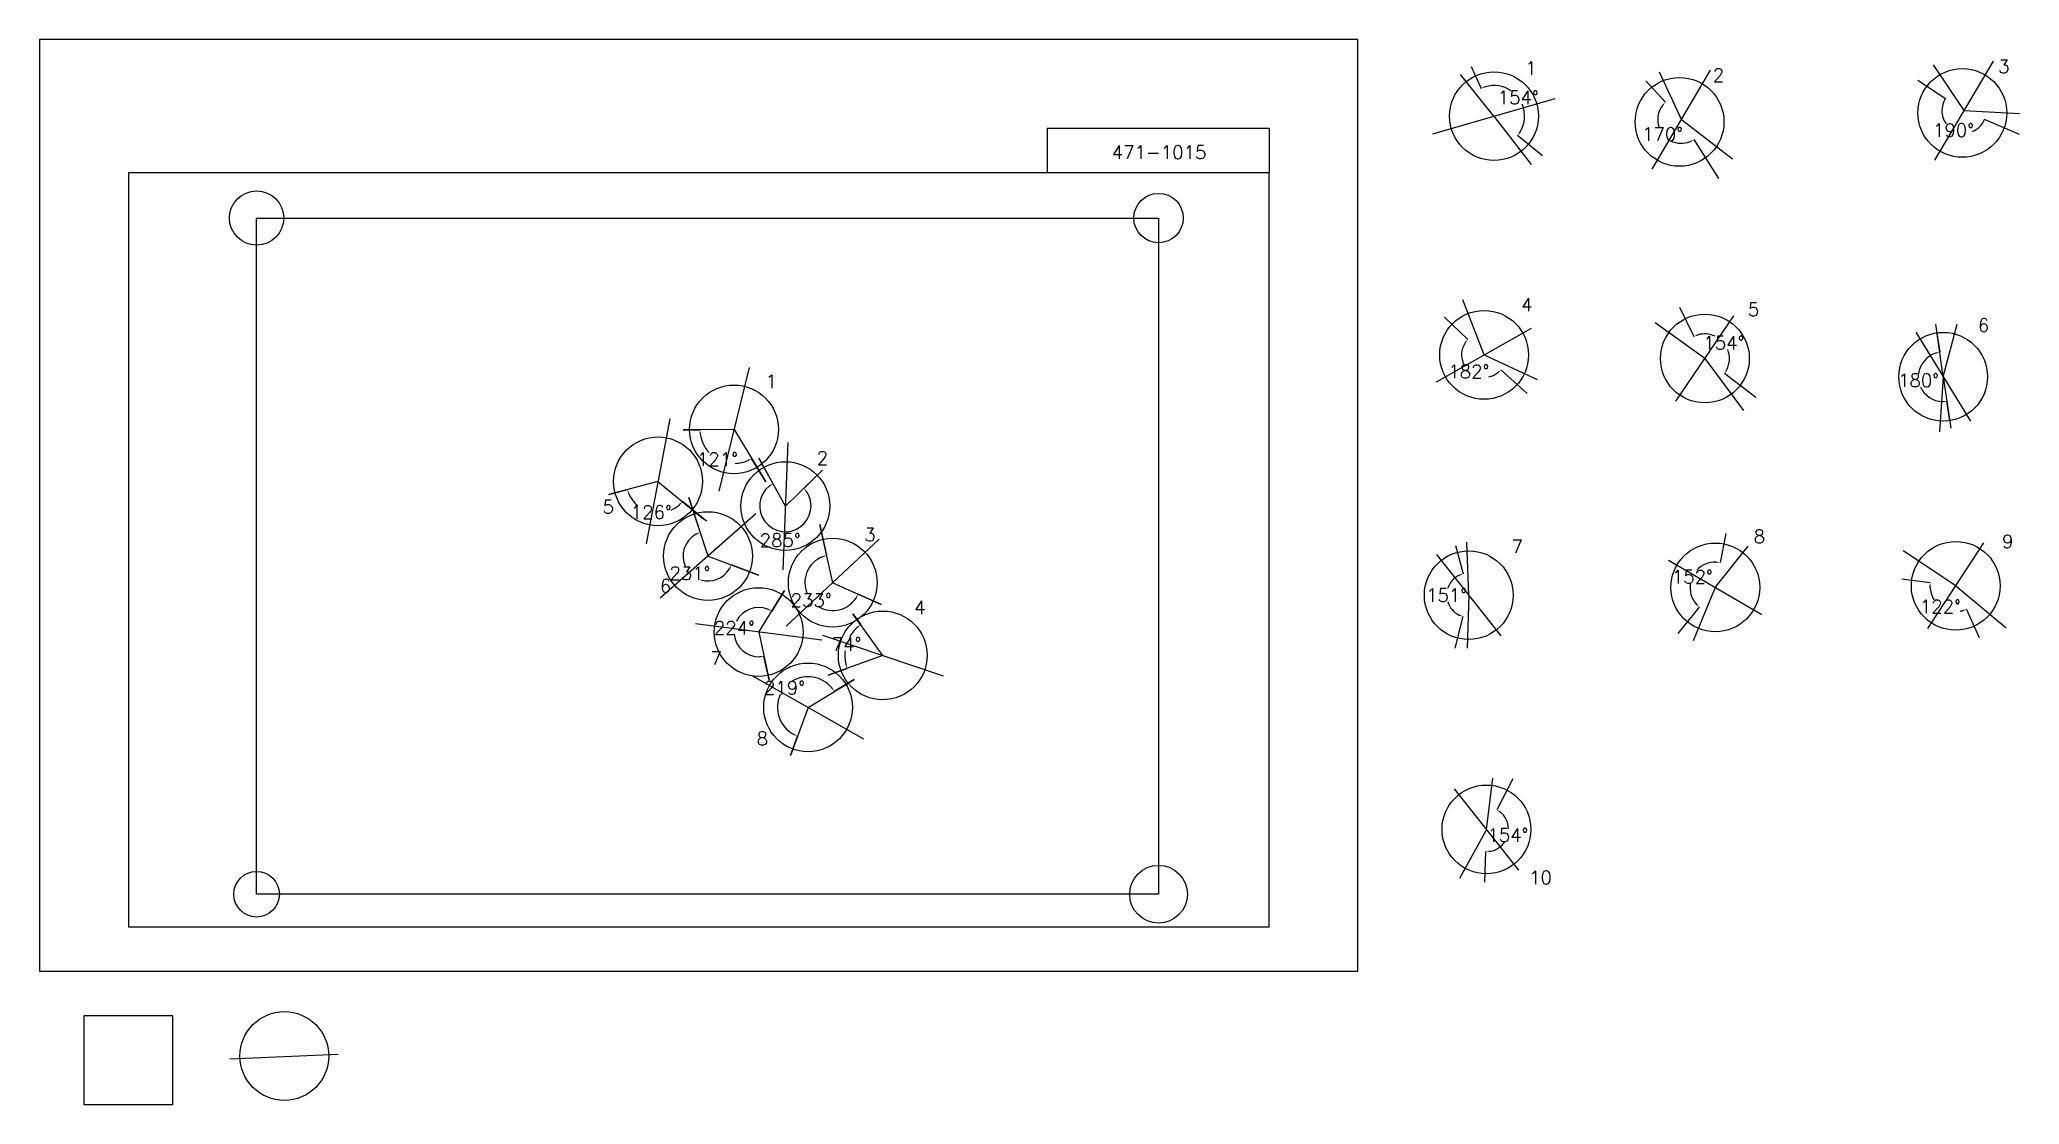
# Model space of a CAD drawing. Extents: x 0 to 2230150, y -150000 to 1050000.
import ezdxf

# ---------------------------------------------------------------- set-up
doc = ezdxf.new("R2010")
doc.units = 0
doc.header["$MEASUREMENT"] = 0
doc.layers.get('0').update_dxf_attribs({"linetype": 'CONTINUOUS'})
doc.layers.get('Defpoints').update_dxf_attribs({"linetype": 'CONTINUOUS'})
for name, color, linetype in [('_0-0_', 7, 'CONTINUOUS'), ('_0-1_V-nasSTD', 7, 'CONTINUOUS'), ('_0-2_番号', 7, 'CONTINUOUS'), ('ADD_LINE', 7, 'CONTINUOUS'), ('文字', 7, 'CONTINUOUS'), ('画像', 7, 'CONTINUOUS')]:
    doc.layers.add(name, color=color, linetype=linetype)
doc.layers.add('位置合わせ用', color=7, linetype='CONTINUOUS', plot=False)
doc.styles.get("Standard").update_dxf_attribs({"font": 'txt', "height": 15000, "bigfont": 'bigfont.shx'})
doc.dimstyles.get("Standard").update_dxf_attribs({"dimtxt": 0.18, "dimasz": 0.18, "dimexe": 0.18, "dimexo": 0.0625, "dimgap": 0.09, "dimtad": 0, "dimtih": 1, "dimtoh": 1, "dimdec": 4, "dimzin": 0, "dimdsep": 46, "dimtxsty": 'Standard', "dimcen": 0.09, "dimadec": 0, "dimazin": 0, "dimtfac": 1, "dimtdec": 4, "dimtofl": 0, "dimtmove": 0, "dimatfit": 3, "dimfxl": 1, "dimtolj": 1, "dimtzin": 0, "dimarcsym": 0})
picture_1 = doc.add_image_def('image1.jpg', size_in_pixel=(800, 600))

# ---------------------------------------------------------------- blocks, each defined once
blk = doc.blocks.new('-000-CCURVE_ORG002')
at = {"layer": '_0-0_', "color": 5, "linetype": 'Continuous'}
for p, q in [((30, -10), (10, -10)), ((10, -10), (10, -30)), ((30, -30), (30, -10)), ((10, -30), (30, -30))]:
    blk.add_line(p, q, dxfattribs=at)
blk = doc.blocks.new('-008-$$ATRU$$11$$背景色$$色$$0_0_0')
at = {"layer": '_0-2_番号'}
blk.add_blockref('-000-CCURVE_ORG002', (0, 0), dxfattribs=at)
blk = doc.blocks.new('*D27')
at = {"layer": 'ADD_LINE', "color": 0, "linetype": 'Continuous', "lineweight": -2}
for p, q in [((1612482, 1019756), (1623866, 995044)), ((1692790, 918934), (1664951, 941812))]:
    blk.add_line(p, q, dxfattribs=at)
for start, end in [(55.935441, 106.423298), (328.898292, 23.176446)]:
    blk.add_arc((1638300, 963714), 34496, start, end, dxfattribs=at)
at = {"layer": 'ADD_LINE', "color": 0}
for points in [[(1628254, 997582), (1628840, 996022), (1623866, 995045)], [(1667157, 946376), (1668518, 945414), (1664951, 941812)]]:
    blk.add_solid(points, dxfattribs=at)
at = {"layer": 'Defpoints', "color": 0}
for p in [(1612482, 1019756), (1638300, 963714), (1672046, 970868), (1692790, 918934)]:
    blk.add_point(p, dxfattribs=at)
at = {"layer": 'ADD_LINE', "color": 0, "linetype": 'Continuous', "insert": (1665608, 984790), "char_height": 15000, "attachment_point": 5}
blk.add_mtext('\\A1;154%%d', dxfattribs=at)
blk = doc.blocks.new('*D28')
at = {"color": 0, "linetype": 'Continuous', "lineweight": -2}
for p, q in [((1809179, 1003391), (1831324, 979396)), ((1891517, 893504), (1863720, 937271))]:
    blk.add_line(p, q, dxfattribs=at)
for start, end in [(143.458517, 199.177328), (242.968088, 291.666013)]:
    blk.add_arc((1849418, 959791), 26678, start, end, dxfattribs=at)
at = {"color": 0}
for points in [[(1828604, 975119), (1827364, 976233), (1831324, 979396)], [(1859646, 934256), (1858888, 935740), (1863721, 937271)]]:
    blk.add_solid(points, dxfattribs=at)
at = {"layer": 'Defpoints', "color": 0}
for p in [(1809179, 1003391), (1849418, 959791), (1823088, 955491), (1891518, 893504)]:
    blk.add_point(p, dxfattribs=at)
at = {"color": 0, "linetype": 'Continuous', "insert": (1828270, 943528), "char_height": 15000, "attachment_point": 5}
blk.add_mtext('\\A1;170%%d', dxfattribs=at)
blk = doc.blocks.new('*D31')
at = {"layer": 'ADD_LINE', "color": 0, "linetype": 'Continuous', "lineweight": -2}
for p, q in [((2115662, 1004203), (2146913, 983688)), ((2230150, 942907), (2190978, 959896))]:
    blk.add_line(p, q, dxfattribs=at)
for start, end in [(146.716384, 215.556167), (291.744567, 336.55299)]:
    blk.add_arc((2167922, 969896), 25131, start, end, dxfattribs=at)
at = {"layer": 'ADD_LINE', "color": 0}
for points in [[(2146913, 983688), (2146913, 983688), (2146913, 983688)], [(2190978, 959896), (2190978, 959896), (2190978, 959896)]]:
    blk.add_solid(points, dxfattribs=at)
at = {"layer": 'Defpoints', "color": 0}
for p in [(2115662, 1004204), (2167922, 969896), (2146156, 957332), (2230150, 942907)]:
    blk.add_point(p, dxfattribs=at)
at = {"layer": 'ADD_LINE', "color": 0, "linetype": 'Continuous', "insert": (2155982, 947782), "char_height": 15000, "attachment_point": 5}
blk.add_mtext('\\A1;190%%d', dxfattribs=at)
blk = doc.blocks.new('*D492')
at = {"color": 0, "linetype": 'Continuous', "lineweight": -2}
for p, q in [((1582560, 737261), (1608834, 712185)), ((1675657, 651191), (1646046, 677753))]:
    blk.add_line(p, q, dxfattribs=at)
for start, end in [(147.654398, 205.986177), (282.024317, 306.788949)]:
    blk.add_arc((1627174, 694681), 25352, start, end, dxfattribs=at)
at = {"color": 0}
for points in [[(1606412, 707733), (1605099, 708759), (1608834, 712185)], [(1642919, 673763), (1641794, 674993), (1646046, 677753)]]:
    blk.add_solid(points, dxfattribs=at)
at = {"layer": 'Defpoints', "color": 0}
for p in [(1582560, 737262), (1627174, 694681), (1602920, 687300), (1675658, 651190)]:
    blk.add_point(p, dxfattribs=at)
at = {"color": 0, "linetype": 'Continuous', "insert": (1609955, 676073), "char_height": 15000, "attachment_point": 5}
blk.add_mtext('\\A1;182%%d', dxfattribs=at)
blk = doc.blocks.new('*D493')
at = {"color": 0, "linetype": 'Continuous', "lineweight": -2}
for p, q in [((1847215, 748386), (1863522, 715452)), ((1933285, 646506), (1897834, 673710))]:
    blk.add_line(p, q, dxfattribs=at)
for start, end in [(64.877904, 105.999917), (332.840982, 21.383423)]:
    blk.add_arc((1875830, 690596), 27737, start, end, dxfattribs=at)
at = {"color": 0}
for points in [[(1867883, 718035), (1868485, 716481), (1863522, 715453)], [(1899804, 678380), (1901213, 677489), (1897835, 673710)]]:
    blk.add_solid(points, dxfattribs=at)
at = {"layer": 'Defpoints', "color": 0}
for p in [(1847214, 748386), (1887525, 715747), (1875830, 690596), (1933286, 646506)]:
    blk.add_point(p, dxfattribs=at)
at = {"color": 0, "linetype": 'Continuous', "insert": (1897257, 708209), "char_height": 15000, "attachment_point": 5}
blk.add_mtext('\\A1;154%%d', dxfattribs=at)
blk = doc.blocks.new('*D494')
at = {"color": 0, "linetype": 'Continuous', "lineweight": -2}
for p, q in [((2097719, 442479), (2129651, 438247)), ((2185031, 375777), (2170441, 407971))]:
    blk.add_line(p, q, dxfattribs=at)
for start, end in [(182.32444, 213.011449), (280.28229, 284.506363)]:
    blk.add_arc((2158450, 434431), 29051, start, end, dxfattribs=at)
at = {"color": 0}
for points in [[(2130255, 433215), (2128590, 433290), (2129651, 438247)], [(2166004, 405520), (2165449, 407092), (2170441, 407970)]]:
    blk.add_solid(points, dxfattribs=at)
at = {"layer": 'Defpoints', "color": 0}
for p in [(2097719, 442479), (2158450, 434431), (2134111, 418569), (2185032, 375776)]:
    blk.add_point(p, dxfattribs=at)
at = {"color": 0, "linetype": 'Continuous', "insert": (2141135, 411104), "char_height": 15000, "attachment_point": 5}
blk.add_mtext('\\A1;122%%d', dxfattribs=at)
blk = doc.blocks.new('*D495')
at = {"color": 0, "linetype": 'Continuous', "lineweight": -2}
for p, q in [((1899485, 493442), (1893065, 460614)), ((1845899, 380648), (1869761, 410403))]:
    blk.add_line(p, q, dxfattribs=at)
for start, end in [(88.997379, 136.834749), (170.916699, 221.208715)]:
    blk.add_arc((1887594, 432640), 28505, start, end, dxfattribs=at)
at = {"color": 0}
for points in [[(1888005, 460311), (1888181, 461969), (1893065, 460615)], [(1865573, 413259), (1866726, 414463), (1869761, 410403)]]:
    blk.add_solid(points, dxfattribs=at)
at = {"layer": 'Defpoints', "color": 0}
for p in [(1899486, 493442), (1869381, 454567), (1887594, 432640), (1845899, 380648)]:
    blk.add_point(p, dxfattribs=at)
at = {"color": 0, "linetype": 'Continuous', "insert": (1861739, 444640), "char_height": 15000, "attachment_point": 5}
blk.add_mtext('\\A1;152%%d', dxfattribs=at)
blk = doc.blocks.new('*D496')
at = {"color": 0, "linetype": 'Continuous', "lineweight": -2}
for p, q in [((1594921, 479957), (1603443, 448007)), ((1594453, 364310), (1603625, 399771))]:
    blk.add_line(p, q, dxfattribs=at)
for start, end in [(116.442259, 162.722612), (197.730428, 243.989803)]:
    blk.add_arc((1609870, 423913), 24936, start, end, dxfattribs=at)
at = {"color": 0}
for points in [[(1599060, 445461), (1598471, 447020), (1603443, 448007)], [(1598646, 400720), (1599223, 402284), (1603625, 399771)]]:
    blk.add_solid(points, dxfattribs=at)
at = {"layer": 'Defpoints', "color": 0}
for p in [(1594921, 479958), (1587247, 434403), (1609870, 423913), (1594453, 364310)]:
    blk.add_point(p, dxfattribs=at)
at = {"color": 0, "linetype": 'Continuous', "insert": (1584933, 423819), "char_height": 15000, "attachment_point": 5}
blk.add_mtext('\\A1;151%%d', dxfattribs=at)
blk = doc.blocks.new('*D497')
at = {"color": 0, "linetype": 'Continuous', "lineweight": -2}
for p, q in [((2137280, 719501), (2140368, 697666)), ((2151611, 620534), (2148379, 642348))]:
    blk.add_line(p, q, dxfattribs=at)
for start, end in [(108.314688, 172.816777), (204.310121, 268.164898)]:
    blk.add_arc((2144282, 669994), 27948, start, end, dxfattribs=at)
at = {"color": 0}
for points in [[(2135690, 695715), (2135310, 697337), (2140368, 697666)], [(2143435, 641228), (2143339, 642892), (2148379, 642348)]]:
    blk.add_solid(points, dxfattribs=at)
at = {"layer": 'Defpoints', "color": 0}
for p in [(2137280, 719501), (2144282, 669994), (2122350, 652671), (2151611, 620534)]:
    blk.add_point(p, dxfattribs=at)
at = {"color": 0, "linetype": 'Continuous', "insert": (2116623, 665988), "char_height": 15000, "attachment_point": 5}
blk.add_mtext('\\A1;180%%d', dxfattribs=at)
blk = doc.blocks.new('*D662')
at = {"color": 0, "linetype": 'Continuous', "lineweight": -2}
for p, q in [((1659684, 217062), (1641346, 182000)), ((1628066, 100544), (1629066, 134978))]:
    blk.add_line(p, q, dxfattribs=at)
for start, end in [(2.755917, 50.881259), (279.845571, 326.395586)]:
    blk.add_arc((1629789, 159904), 24936, start, end, dxfattribs=at)
at = {"color": 0}
for points in [[(1645980, 179947), (1645064, 178555), (1641346, 182001)], [(1633993, 136166), (1634112, 134504), (1629066, 134978)]]:
    blk.add_solid(points, dxfattribs=at)
at = {"layer": 'Defpoints', "color": 0}
for p in [(1659684, 217062), (1629789, 159904), (1648804, 143771), (1628066, 100544)]:
    blk.add_point(p, dxfattribs=at)
at = {"color": 0, "linetype": 'Continuous', "insert": (1653916, 153603), "char_height": 15000, "attachment_point": 5}
blk.add_mtext('\\A1;154%%d', dxfattribs=at)
blk = doc.blocks.new('*D665')
at = {"layer": 'ADD_LINE', "color": 0, "linetype": 'Continuous', "lineweight": -2}
for p, q in [((724924, 610114), (743891, 610306)), ((818146, 551516), (802105, 577934))]:
    blk.add_line(p, q, dxfattribs=at)
for start, end in [(188.059665, 222.708175), (272.054367, 293.784329)]:
    blk.add_arc((782215, 610694), 38326, start, end, dxfattribs=at)
at = {"layer": 'ADD_LINE', "color": 0}
for points in [[(745099, 605383), (743437, 605258), (743891, 610306)], [(798056, 574884), (797286, 576362), (802105, 577934)]]:
    blk.add_solid(points, dxfattribs=at)
at = {"layer": 'Defpoints', "color": 0}
for p in [(724924, 610114), (782215, 610694), (753206, 585647), (818146, 551516)]:
    blk.add_point(p, dxfattribs=at)
at = {"layer": 'ADD_LINE', "color": 0, "linetype": 'Continuous', "insert": (763589, 577199), "char_height": 15000, "attachment_point": 5}
blk.add_mtext('\\A1;121%%d', dxfattribs=at)
blk = doc.blocks.new('*D668')
at = {"layer": 'ADD_LINE', "color": 0, "linetype": 'Continuous', "lineweight": -2}
for p, q in [((810263, 578350), (826077, 549656)), ((881920, 564883), (860810, 544445))]:
    blk.add_line(p, q, dxfattribs=at)
blk.add_arc((840035, 524330), 28918, 128.779228, 34.155012, dxfattribs=at)
at = {"layer": 'ADD_LINE', "color": 0}
for points in [[(822387, 546181), (821459, 547566), (826077, 549656)], [(864612, 541091), (863318, 540040), (860811, 544445)]]:
    blk.add_solid(points, dxfattribs=at)
at = {"layer": 'Defpoints', "color": 0}
for p in [(810263, 578350), (881920, 564883), (840035, 524330), (816041, 508188)]:
    blk.add_point(p, dxfattribs=at)
at = {"layer": 'ADD_LINE', "color": 0, "linetype": 'Continuous', "insert": (834260, 485843), "char_height": 15000, "attachment_point": 5}
blk.add_mtext('\\A1;285%%d', dxfattribs=at)
blk = doc.blocks.new('*D671')
at = {"layer": 'ADD_LINE', "color": 0, "linetype": 'Continuous', "lineweight": -2}
for p, q in [((878769, 503403), (886577, 468632)), ((947860, 413234), (922075, 424958))]:
    blk.add_line(p, q, dxfattribs=at)
for start, end in [(111.780979, 203.084881), (240.38365, 326.426162)]:
    blk.add_arc((893463, 437966), 31430, start, end, dxfattribs=at)
at = {"layer": 'ADD_LINE', "color": 0}
for points in [[(882048, 466356), (881554, 467948), (886577, 468632)], [(920379, 420181), (918921, 420989), (922075, 424958)]]:
    blk.add_solid(points, dxfattribs=at)
at = {"layer": 'Defpoints', "color": 0}
for p in [(878768, 503404), (862034, 437808), (893463, 437966), (947860, 413234)]:
    blk.add_point(p, dxfattribs=at)
at = {"layer": 'ADD_LINE', "color": 0, "linetype": 'Continuous', "insert": (869073, 418142), "char_height": 15000, "attachment_point": 5}
blk.add_mtext('\\A1;233%%d', dxfattribs=at)
blk = doc.blocks.new('*D674')
at = {"layer": 'ADD_LINE', "color": 0, "linetype": 'Continuous', "lineweight": -2}
for p, q in [((916242, 402745), (924908, 390679)), ((888137, 333603), (909678, 341422))]:
    blk.add_line(p, q, dxfattribs=at)
for start, end in [(132.398716, 151.899046), (173.121185, 193.238455)]:
    blk.add_arc((949819, 355993), 42704, start, end, dxfattribs=at)
at = {"layer": 'ADD_LINE', "color": 0}
for points in [[(921549, 386882), (920499, 388177), (924908, 390679)], [(907451, 345976), (909048, 346452), (909678, 341422)]]:
    blk.add_solid(points, dxfattribs=at)
at = {"layer": 'Defpoints', "color": 0}
for p in [(916242, 402745), (912673, 377060), (949819, 355993), (888137, 333603)]:
    blk.add_point(p, dxfattribs=at)
at = {"layer": 'ADD_LINE', "color": 0, "linetype": 'Continuous', "insert": (909021, 368608), "char_height": 15000, "attachment_point": 5}
blk.add_mtext('\\A1;74%%d', dxfattribs=at)
blk = doc.blocks.new('*D677')
at = {"layer": 'ADD_LINE', "color": 0, "linetype": 'Continuous', "lineweight": -2}
for p, q in [((641048, 537364), (662120, 542971)), ((751073, 507362), (724134, 529500))]:
    blk.add_line(p, q, dxfattribs=at)
for start, end in [(202.940985, 230.076145), (294.748749, 312.546473)]:
    blk.add_arc((696583, 552142), 35662, start, end, dxfattribs=at)
at = {"layer": 'ADD_LINE', "color": 0}
for points in [[(664530, 538512), (662953, 537971), (662120, 542971)], [(721302, 525296), (720092, 526442), (724135, 529499)]]:
    blk.add_solid(points, dxfattribs=at)
at = {"layer": 'Defpoints', "color": 0}
for p in [(641048, 537364), (696583, 552142), (677054, 522302), (751073, 507362)]:
    blk.add_point(p, dxfattribs=at)
at = {"layer": 'ADD_LINE', "color": 0, "linetype": 'Continuous', "insert": (689012, 517293), "char_height": 15000, "attachment_point": 5}
blk.add_mtext('\\A1;126%%d', dxfattribs=at)
blk = doc.blocks.new('*D680')
at = {"layer": 'ADD_LINE', "color": 0, "linetype": 'Continuous', "lineweight": -2}
for p, q in [((731218, 533850), (744133, 494681)), ((809677, 446609), (779257, 458063))]:
    blk.add_line(p, q, dxfattribs=at)
for start, end in [(118.44868, 205.184613), (253.522558, 329.165722)]:
    blk.add_arc((752939, 467973), 28122, start, end, dxfattribs=at)
at = {"layer": 'ADD_LINE', "color": 0}
for points in [[(739872, 491935), (739212, 493465), (744133, 494681)], [(777837, 453197), (776335, 453921), (779257, 458063)]]:
    blk.add_solid(points, dxfattribs=at)
at = {"layer": 'Defpoints', "color": 0}
for p in [(731218, 533850), (724936, 465382), (752939, 467973), (809678, 446608)]:
    blk.add_point(p, dxfattribs=at)
at = {"layer": 'ADD_LINE', "color": 0, "linetype": 'Continuous', "insert": (732644, 448506), "char_height": 15000, "attachment_point": 5}
blk.add_mtext('\\A1;231%%d', dxfattribs=at)
blk = doc.blocks.new('*D683')
at = {"layer": 'ADD_LINE', "color": 0, "linetype": 'Continuous', "lineweight": -2}
for p, q in [((838953, 429093), (824652, 405980)), ((821973, 327958), (815991, 355192))]:
    blk.add_line(p, q, dxfattribs=at)
for start, end in [(68.573864, 154.02784), (185.83687, 272.0692)]:
    blk.add_arc((810027, 382341), 27797, start, end, dxfattribs=at)
at = {"layer": 'ADD_LINE', "color": 0}
for points in [[(819808, 407472), (820554, 408963), (824652, 405980)], [(811135, 353736), (810926, 355389), (815991, 355192)]]:
    blk.add_solid(points, dxfattribs=at)
at = {"layer": 'Defpoints', "color": 0}
for p in [(838953, 429093), (810027, 382341), (785410, 369430), (821973, 327958)]:
    blk.add_point(p, dxfattribs=at)
at = {"layer": 'ADD_LINE', "color": 0, "linetype": 'Continuous', "insert": (782625, 387015), "char_height": 15000, "attachment_point": 5}
blk.add_mtext('\\A1;224%%d', dxfattribs=at)
blk = doc.blocks.new('*D686')
at = {"layer": 'ADD_LINE', "color": 0, "linetype": 'Continuous', "lineweight": -2}
for p, q in [((917717, 328914), (895172, 315287)), ((845698, 243058), (853770, 265057))]:
    blk.add_line(p, q, dxfattribs=at)
for start, end in [(39.464482, 121.408998), (155.252127, 241.540082)]:
    blk.add_arc((865651, 297441), 34496, start, end, dxfattribs=at)
at = {"layer": 'ADD_LINE', "color": 0}
for points in [[(891602, 318885), (892963, 319849), (895172, 315287)], [(848870, 266355), (849556, 267874), (853769, 265057)]]:
    blk.add_solid(points, dxfattribs=at)
at = {"layer": 'Defpoints', "color": 0}
for p in [(857275, 330905), (917717, 328914), (865651, 297441), (845698, 243058)]:
    blk.add_point(p, dxfattribs=at)
at = {"layer": 'ADD_LINE', "color": 0, "linetype": 'Continuous', "insert": (839033, 319382), "char_height": 15000, "attachment_point": 5}
blk.add_mtext('\\A1;219%%d', dxfattribs=at)

msp = doc.modelspace()

# ---------------------------------------------------------------- linework, layer by layer
at = {"layer": '_0-1_V-nasSTD', "color": 7, "linetype": 'Continuous'}
for p, q in [((1485000, 1050000), (0, 1050000)), ((0, 1050000), (0, 0)), ((1485000, 1050000), (0, 1050000)), ((0, 1050000), (0, 0)), ((1485000, 0), (1485000, 1050000)), ((1485000, 0), (1485000, 1050000)), ((1135000, 950000), (1135000, 900000)), ((1135000, 950000), (1385000, 950000)), ((1385000, 950000), (1385000, 900000)), ((1385000, 900000), (100000, 900000)), ((100000, 900000), (100000, 50000)), ((1385000, 50000), (1385000, 900000)), ((100000, 50000), (1385000, 50000)), ((0, 0), (1485000, 0)), ((0, 0), (1485000, 0))]:
    msp.add_line(p, q, dxfattribs=at)
at = {"layer": 'ADD_LINE', "color": 5, "linetype": 'Continuous'}
for p, q in [((1638300.12759, 963713.94411), (1600657, 1010465.5)), ((1849417.68706, 959791.40858), (1824731.61592, 1013095)), ((2167921.53926, 969895.92252), (2133337.061, 1021586.01265)), ((1638300.12759, 963713.94411), (1680185.5, 909330)), ((1849417.68706, 959791.40858), (1907070.5, 915461)), ((2167921.53926, 969895.92252), (2230150.4375, 966693.63309)), ((1627173.85936, 694681.42053), (1603053, 756584)), ((1875829.60478, 690595.69901), (1819695, 730821)), ((2144282.17651, 669993.66595), (2135874.84661, 729434.5)), ((2144282.17651, 669993.66595), (2159881.11393, 729434.5)), ((1627173.85936, 694681.42053), (1686782, 666999.5)), ((1875829.60478, 690595.69901), (1919233, 631868.5)), ((2144282.17651, 669993.66595), (2139973.5, 607862)), ((2144282.17651, 669993.66595), (2152852.5, 612158.5)), ((782214.75, 610693.94411), (724923.5, 610114.5)), ((782214.75, 610693.94411), (818145.59562, 551515.57108)), ((840034.75, 524329.94411), (810263, 578350)), ((840034.75, 524329.94411), (881920.12241, 564882.88888)), ((696582.75, 552141.94411), (641048, 537364)), ((696582.75, 552141.94411), (748259.98337, 509672.9612)), ((752938.75, 467973.44411), (731218, 533850.5)), ((893463.25, 437965.94411), (878768.5, 503403.5)), ((1609869.59541, 423912.59025), (1607859.5021, 483624.43754)), ((1887594.19761, 432639.77192), (1924592.5, 479202.5)), ((2158449.59821, 434430.75199), (2099218, 473956.5)), ((752938.75, 467973.44411), (809677.5, 446608.5)), ((810026.75, 382341.44411), (838953.14361, 429093)), ((893463.25, 437965.94411), (947860, 413234)), ((1609869.59541, 423912.59025), (1608159.50179, 364310.06247)), ((1887594.19761, 432639.77192), (1862762, 372404)), ((2158449.59821, 434430.75199), (2215384.5, 387018.5)), ((949819.25, 355993.44411), (916241.61403, 402745)), ((810026.75, 382341.44411), (821973.10086, 327957.5)), ((949819.25, 355993.44411), (888137, 333603)), ((865651.25, 297441.44411), (917717, 328914.5)), ((865651.25, 297441.44411), (845698.04474, 243057.5)), ((1629789, 159904), (1636845.5, 217647.28885)), ((1629789, 159904), (1599375.79815, 104642.5))]:
    msp.add_line(p, q, dxfattribs=at)
at = {"layer": 'ADD_LINE', "color": 1, "linetype": 'Continuous'}
for p, q in [((1816519.43706, 903878.65858), (1882315.93706, 1015704.15858)), ((2135023.28926, 913983.17252), (2200819.78926, 1025808.67252)), ((1569397.37759, 943664.44411), (1707202.87759, 983763.44411)), ((1843082.10478, 642335.94901), (1908577.10478, 738855.44901)), ((1573690.48436, 664418.92053), (1680657.23436, 724943.92053)), ((2113351.05151, 720119.29095), (2175213.30151, 619868.04095)), ((799227.10343, 680408.72905), (765202.39657, 540979.15918)), ((709933.3602, 622649.62181), (683232.1398, 481634.26641)), ((842848.9147, 596035.25692), (837220.5853, 452624.6313)), ((806683.35534, 515524.35162), (699194.14466, 420422.5366)), ((945906.87373, 486947.95854), (841019.62627, 388983.92968)), ((1573599.84541, 469670.84025), (1646139.34541, 378154.34025)), ((2126994.59821, 386171.00199), (2189904.59821, 482690.50199)), ((1835025.69761, 463233.02192), (1940162.69761, 402046.52192)), ((881204.81824, 373217.08062), (738848.68176, 391465.8076)), ((881841.34163, 378984.21144), (1017797.15837, 333002.67679)), ((803210.2139, 332806.51754), (928092.2861, 262076.37068)), ((1593519.25, 205662.25), (1666058.75, 114145.75)), ((214262.32302, -98799.56876), (336470.78129, -93322.43898))]:
    msp.add_line(p, q, dxfattribs=at)
at = {"layer": 'ADD_LINE', "color": 5, "linetype": 'ByBlock'}
for centre in [(1638300.12759, 963713.94411), (1847299.84098, 957259.81804), (2165803.69318, 967364.33199), (1627173.85936, 694681.42053), (1875829.60478, 690595.69901), (2144282.17651, 669993.66595), (782214.75, 610693.94411), (696582.75, 552141.94411), (840034.75, 524329.94411), (752938.75, 467973.44411), (893463.25, 437965.94411), (1609869.59541, 423912.59025), (1887594.19761, 432639.77192), (2158449.59821, 434430.75199), (810026.75, 382341.44411), (949819.25, 355993.44411), (865651.25, 297441.44411), (1629789, 159904), (275704.61091, -95468.83904)]:
    msp.add_circle(centre, 50000, dxfattribs=at)
at = {"layer": '位置合わせ用', "color": 5, "linetype": 'Continuous'}
for centre, radius in [((244424.4, 848880.595), 30579.2687), ((1260424.4, 848880.595), 27848.33235), ((244424.4, 86880.595), 25672.78835), ((1260424.4, 86880.595), 32483.49996)]:
    msp.add_circle(centre, radius, dxfattribs=at)

# ---------------------------------------------------------------- block references
at = {"layer": '_0-0_', "xscale": 5000, "yscale": 5000, "zscale": 5000}
msp.add_blockref('-008-$$ATRU$$11$$背景色$$色$$0_0_0', (0, 0), dxfattribs=at)

# ---------------------------------------------------------------- texts
at = {"layer": '文字', "color": 5, "linetype": 'Continuous'}
for s, p in [('3', (2206162.5, 1012123.5)), ('1', (1673664.84659, 1010338.61449)), ('2', (1884735.5, 1002469.5)), ('4', (1668695.5, 743754)), ('5', (1924216.5, 738393)), ('6', (2183311.5, 720524.5)), ('1', (817579.469, 657318.61449)), ('2', (875399.469, 570954.61449)), ('5', (634267, 516055.5)), ('3', (928827.969, 484590.61449)), ('8', (1930840.69761, 482615.93968)), ('9', (2210625.69761, 476897.98348)), ('7', (1657991.59541, 471180.02727)), ('6', (698674, 426764)), ('4', (985183.969, 402618.11449)), ('7', (755762, 345523)), ('8', (807727, 254768)), ('10', (1677911, 98195.5))]:
    msp.add_text(s, height=15000, dxfattribs=at).set_placement(p)
at = {"layer": '文字', "linetype": 'Continuous'}
msp.add_text('471-1015', height=15000, dxfattribs=at).set_placement((1207698.06436, 915464.91089))

# ---------------------------------------------------------------- dimensions: what is measured, and where the dimension line sits
at = {"color": 5, "linetype": 'Continuous'}
for base, center, p1, p2, picture, middle in [((1823088.23526, 955490.96023), (1849417.68706, 959791.40858), (1809178.77504, 1003391.05715), (1891517.5, 893504), '*D28', (1828269.9978, 943527.67201)), ((1602919.66927, 687300.1765), (1627173.85936, 694681.42053), (1582560, 737261.5), (1675657.5, 651190.5), '*D492', (1609955.37168, 676073.03042)), ((1887525.02456, 715746.55986), (1875829.60478, 690595.69901), (1847214.5, 748386.5), (1933285.5, 646506), '*D493', (1897256.73514, 708208.95339)), ((2122350.14113, 652670.99813), (2144282.17651, 669993.66595), (2137279.85621, 719500.91301), (2151611.40936, 620533.75951), '*D497', (2116622.71578, 665988.26601)), ((1869381.14317, 454567.03326), (1887594.19761, 432639.77192), (1899485.5, 493442.5), (1845899, 380648), '*D495', (1861738.50652, 444639.91276)), ((1587247.09662, 434402.94997), (1609869.59541, 423912.59025), (1594921, 479957.5), (1594452.55209, 364310), '*D496', (1584933.35154, 423818.56891)), ((2134111.47282, 418568.6119), (2158449.59821, 434430.75199), (2097719, 442479), (2185031.5, 375776.5), '*D494', (2141135.0292, 411103.5675)), ((1648803.90553, 143771.4718), (1629789, 159904), (1659684.47103, 217061.94462), (1628066.5, 100544), '*D662', (1653916.18486, 153602.8851))]:
    dim = msp.add_angular_dim_3p(base=base, center=center, p1=p1, p2=p2, dimstyle='Standard', override={"dimasz": 5000, "dimtmove": 2}, dxfattribs=at)
    dim.commit()
    dim.dimension.update_dxf_attribs({"geometry": picture, "text_midpoint": middle})
at = {"layer": 'ADD_LINE', "color": 5, "linetype": 'Continuous'}
for base, center, p1, p2, override, picture, middle in [((1672045.78438, 970867.8893), (1638300.12759, 963713.94411), (1612481.5, 1019756.5), (1692790, 918933.5), {"dimasz": 5000, "dimtmove": 2}, '*D27', (1665608.30751, 984790.2719)), ((2146156.07889, 957332.10205), (2167921.53926, 969895.92252), (2115661.5, 1004203.5), (2230150.5, 942906.93528), {"dimtmove": 2}, '*D31', (2155981.84538, 947781.93238)), ((753205.93021, 585647.29145), (782214.75, 610693.94411), (724923.5, 610114.5), (818145.59562, 551515.57108), {"dimasz": 5000, "dimtmove": 2}, '*D665', (763588.54549, 577199.00508)), ((816041.41025, 508187.94376), (840034.75, 524329.94411), (881920.12241, 564882.88888), (810263, 578350), {"dimasz": 5000, "dimtmove": 2}, '*D668', (834260.23166, 485842.83818)), ((677053.53735, 522302.46024), (696582.75, 552141.94411), (641048, 537364), (751072.57413, 507361.53968), {"dimasz": 5000, "dimtmove": 2}, '*D677', (689012.23578, 517292.66494)), ((724936.34118, 465381.87765), (752938.75, 467973.44411), (731218, 533850.5), (809677.5, 446608.5), {"dimasz": 5000, "dimtmove": 2}, '*D680', (732643.80107, 448506.39081)), ((862033.83056, 437808.03372), (893463.25, 437965.94411), (878768.5, 503403.5), (947860, 413234), {"dimasz": 5000, "dimtmove": 2}, '*D671', (869073.48941, 418142.39951)), ((785410.274, 369429.87515), (810026.75, 382341.44411), (838953.14361, 429093), (821973.10086, 327957.5), {"dimasz": 5000, "dimtmove": 2}, '*D683', (782625.28091, 387014.66522)), ((912672.90665, 377060.18214), (949819.25, 355993.44411), (916241.61403, 402745), (888137, 333603), {"dimasz": 5000, "dimtmove": 2}, '*D674', (909020.65057, 368608.21958)), ((857275.43998, 330904.76867), (865651.25, 297441.44411), (845698.04474, 243057.5), (917717, 328914.5), {"dimasz": 5000, "dimtmove": 2}, '*D686', (839032.70236, 319382.3011))]:
    dim = msp.add_angular_dim_3p(base=base, center=center, p1=p1, p2=p2, dimstyle='Standard', override=override, dxfattribs=at)
    dim.commit()
    dim.dimension.update_dxf_attribs({"geometry": picture, "text_midpoint": middle})

# ---------------------------------------------------------------- pictures from other files: only their frames are drawn
at = {"layer": '画像', "color": 5, "linetype": 'Continuous'}
image = msp.add_image(picture_1, insert=(244424.4, 86880.595), size_in_units=(1016000, 762000), dxfattribs=at)
image.dxf.flags = 7

doc.saveas('drawing.dxf')
